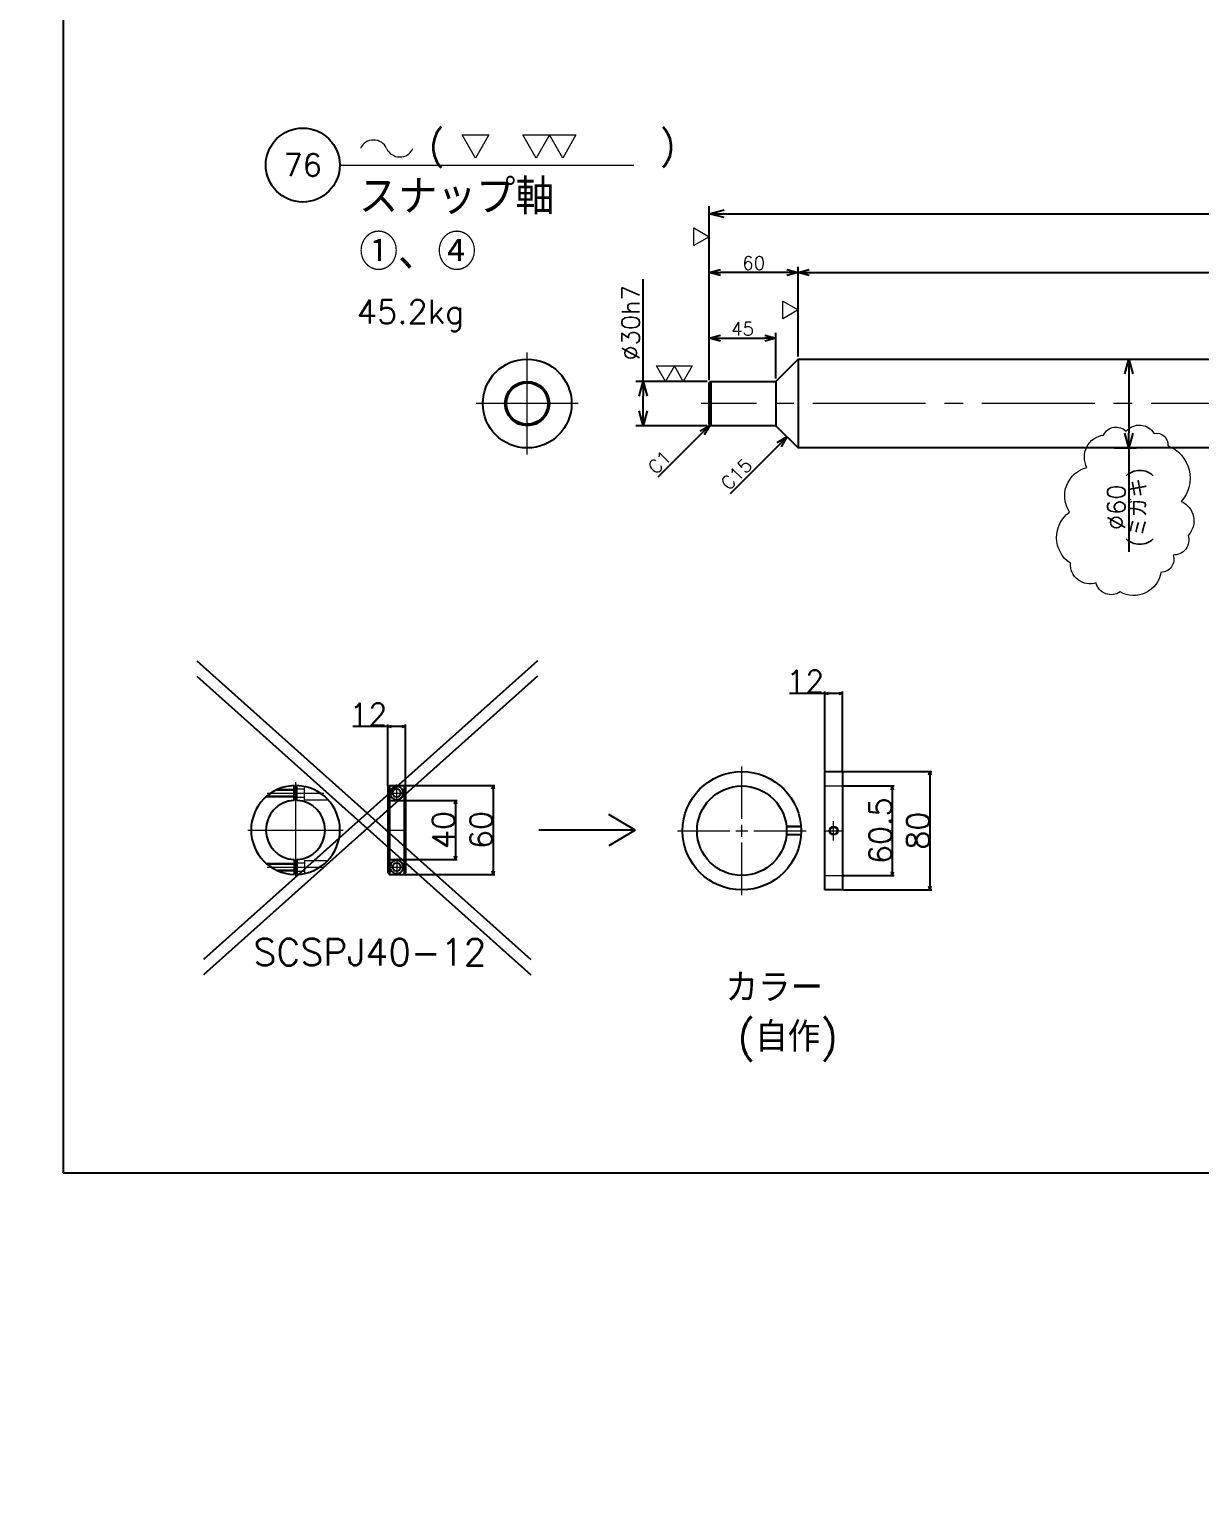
# Model space of a CAD drawing. Header units: millimetres. Extents: x -8731 to 85711, y -14522 to 31379.
# Drawn here: x 33650 to 34440, y 3893 to 4888 of the extents above; entities that cross this region are included whole.
import ezdxf
from ezdxf import colors
from ezdxf.entities.mleader import LeaderData, LeaderLine
from ezdxf.enums import TextEntityAlignment as Align
from ezdxf.math import Vec2, Vec3

# ---------------------------------------------------------------- set-up
doc = ezdxf.new("R2010")
doc.units = ezdxf.units.MM
doc.header["$LTSCALE"] = 4
doc.header["$PDMODE"] = 99
doc.header["$PDSIZE"] = 1
for name, pattern in [('CENTER2', [28.575, 19.05, -3.175, 3.175, -3.175]), ('HIDDEN', [9.525, 6.35, -3.175]), ('HIDDEN2', [4.7625, 3.175, -1.5875])]:
    doc.linetypes.add(name, pattern=pattern)
for name, color, linetype, lineweight in [('01_NORMAL', 7, 'Continuous', 25), ('02_SLIM', 4, 'Continuous', 13), ('03_かくれ線', 6, 'HIDDEN2', 13), ('04_HIDDEN', 2, 'HIDDEN', 13), ('04_中心線', 1, 'CENTER2', 9), ('05_CENTER', 4, 'CENTER2', 13), ('07_TEXT', 3, 'Continuous', 13), ('08_DIM', 3, 'Continuous', 13)]:
    doc.layers.add(name, color=color, linetype=linetype, lineweight=lineweight)
doc.layers.add('10_DRAFT', color=8, linetype='Continuous', lineweight=0, plot=False)
doc.styles.add('KSS_TXT', font='txt.shx', dxfattribs={"bigfont": 'extfont2.shx'})
doc.styles.get("Standard").update_dxf_attribs({"font": 'txt.shx', "bigfont": 'extfont2.shx'})
doc.dimstyles.new('KSS_DIM', dxfattribs={"dimscale": 3, "dimtxt": 3, "dimasz": 2.5, "dimexe": 1.25, "dimexo": 0.625, "dimtad": 1, "dimdsep": 46, "dimtxsty": 'KSS_TXT', "dimblk": 'OPEN30', "dimcen": 0, "dimazin": 2, "dimtfac": 0.75, "dimtmove": 0, "dimatfit": 3, "dimldrblk": 'OPEN30', "dimfxl": 1, "dimtolj": 1, "dimarcsym": 0})

# ---------------------------------------------------------------- blocks, each defined once
blk = doc.blocks.new('AM_BALLOON1')
at = {"transparency": 16777216}
blk.add_circle((0, 0), 5, dxfattribs=at)
blk.add_attdef('B_NUMBER', text='', height=3, dxfattribs=at).set_placement((0, 0), align=Align.MIDDLE_CENTER)
blk = doc.blocks.new('_OPEN')
at = {"color": 0, "linetype": 'ByBlock'}
for p, q in [((-1, 0.167), (0, 0)), ((0, 0), (-1, -0.167)), ((0, 0), (-1, 0))]:
    blk.add_line(p, q, dxfattribs=at)
blk = doc.blocks.new('_Open30')
at = {"color": 0, "linetype": 'ByBlock', "lineweight": -2}
for p, q in [((-1, 0.268), (0, 0)), ((0, 0), (-1, -0.268)), ((0, 0), (-1, 0))]:
    blk.add_line(p, q, dxfattribs=at)
blk = doc.blocks.new('*D4439')
at = {"layer": '08_DIM', "color": 0, "lineweight": -2, "transparency": 16777216}
for p, q in [((34109.02, 4651.24), (34109.02, 4727.7)), ((34169.02, 4667.24), (34169.02, 4727.7)), ((34161.52, 4723.95), (34116.52, 4723.95))]:
    blk.add_line(p, q, dxfattribs=at)
at = {"layer": 'Defpoints', "color": 0, "transparency": 16777216}
for p in [(34109.02, 4723.95), (34169.02, 4665.37), (34109.02, 4649.37)]:
    blk.add_point(p, dxfattribs=at)
at = {"layer": '08_DIM', "color": 0, "lineweight": -2, "transparency": 16777216, "xscale": 7.5, "yscale": 7.5, "zscale": 7.5, "rotation": 180}
blk.add_blockref('_Open30', (34109.02, 4723.95), dxfattribs=at)
at = {"layer": '08_DIM', "color": 0, "lineweight": -2, "transparency": 16777216, "xscale": 7.5, "yscale": 7.5, "zscale": 7.5}
blk.add_blockref('_Open30', (34169.02, 4723.95), dxfattribs=at)
at = {"layer": '08_DIM', "color": 0, "transparency": 16777216, "insert": (34139.02, 4730.33), "char_height": 9, "attachment_point": 5, "style": 'KSS_TXT'}
blk.add_mtext('\\A1;60', dxfattribs=at)
blk = doc.blocks.new('*D4440')
at = {"layer": '08_DIM', "color": 0, "lineweight": -2, "transparency": 16777216}
for p, q in [((34109.02, 4651.24), (34109.02, 4683.23)), ((34116.52, 4679.48), (34146.52, 4679.48)), ((34154.02, 4652.24), (34154.02, 4683.23))]:
    blk.add_line(p, q, dxfattribs=at)
at = {"layer": 'Defpoints', "color": 0, "transparency": 16777216}
for p in [(34154.02, 4679.48), (34109.02, 4649.37), (34154.02, 4650.37)]:
    blk.add_point(p, dxfattribs=at)
at = {"layer": '08_DIM', "color": 0, "lineweight": -2, "transparency": 16777216, "xscale": 7.5, "yscale": 7.5, "zscale": 7.5, "rotation": 180}
blk.add_blockref('_Open30', (34109.02, 4679.48), dxfattribs=at)
at = {"layer": '08_DIM', "color": 0, "lineweight": -2, "transparency": 16777216, "xscale": 7.5, "yscale": 7.5, "zscale": 7.5}
blk.add_blockref('_Open30', (34154.02, 4679.48), dxfattribs=at)
at = {"layer": '08_DIM', "color": 0, "transparency": 16777216, "insert": (34131.52, 4685.85), "char_height": 9, "attachment_point": 5, "style": 'KSS_TXT'}
blk.add_mtext('\\A1;45', dxfattribs=at)
blk = doc.blocks.new('*D4441')
at = {"layer": '08_DIM', "color": 0, "lineweight": -2, "transparency": 16777216}
for p, q in [((34109.02, 4651.87), (34109.02, 4768.68)), ((36307.02, 4651.87), (36307.02, 4768.68)), ((34119.02, 4763.68), (36297.02, 4763.68))]:
    blk.add_line(p, q, dxfattribs=at)
at = {"layer": 'Defpoints', "color": 0, "transparency": 16777216}
for p in [(36307.02, 4763.68), (34109.02, 4649.37), (36307.02, 4649.37)]:
    blk.add_point(p, dxfattribs=at)
at = {"layer": '08_DIM', "color": 0, "lineweight": -2, "transparency": 16777216, "xscale": 10, "yscale": 10, "zscale": 10, "rotation": 180}
blk.add_blockref('_Open30', (34109.02, 4763.68), dxfattribs=at)
at = {"layer": '08_DIM', "color": 0, "lineweight": -2, "transparency": 16777216, "xscale": 10, "yscale": 10, "zscale": 10}
blk.add_blockref('_Open30', (36307.02, 4763.68), dxfattribs=at)
at = {"layer": '08_DIM', "color": 0, "transparency": 16777216, "insert": (35208.02, 4772.18), "char_height": 12, "attachment_point": 5, "style": 'KSS_TXT'}
blk.add_mtext('\\A1;2198', dxfattribs=at)
blk = doc.blocks.new('*D4442')
at = {"layer": '08_DIM', "color": 0, "lineweight": -2, "transparency": 16777216}
for p, q in [((34064.39, 4650.37), (34064.39, 4719.37)), ((34107.52, 4650.37), (34059.39, 4650.37)), ((34064.39, 4630.37), (34064.39, 4640.37)), ((34107.52, 4620.37), (34059.39, 4620.37))]:
    blk.add_line(p, q, dxfattribs=at)
at = {"layer": 'Defpoints', "color": 0, "transparency": 16777216}
for p in [(34064.39, 4650.37), (34110.02, 4650.37), (34110.02, 4620.37)]:
    blk.add_point(p, dxfattribs=at)
at = {"layer": '08_DIM', "color": 0, "lineweight": -2, "transparency": 16777216, "xscale": 10, "yscale": 10, "zscale": 10}
for p, rotation in [((34064.39, 4650.37), 90), ((34064.39, 4620.37), 270)]:
    blk.add_blockref('_Open30', p, dxfattribs=dict(at, rotation=rotation))
at = {"layer": '08_DIM', "color": 0, "transparency": 16777216, "insert": (34055.89, 4689.87), "char_height": 12, "attachment_point": 5, "rotation": 90, "style": 'KSS_TXT'}
blk.add_mtext('\\A1;%%C30h7', dxfattribs=at)
blk = doc.blocks.new('*D4443')
at = {"layer": '08_DIM', "color": 0, "lineweight": -2, "transparency": 16777216}
for p, q in [((34382.85, 4665.37), (34397.55, 4665.37)), ((34392.55, 4655.37), (34392.55, 4615.37)), ((34382.85, 4605.37), (34397.55, 4605.37)), ((34392.55, 4605.37), (34392.55, 4535.17))]:
    blk.add_line(p, q, dxfattribs=at)
at = {"layer": 'Defpoints', "color": 0, "transparency": 16777216}
for p in [(34380.35, 4665.37), (34380.35, 4605.37), (34392.55, 4605.37)]:
    blk.add_point(p, dxfattribs=at)
at = {"layer": '08_DIM', "color": 0, "lineweight": -2, "transparency": 16777216, "xscale": 10, "yscale": 10, "zscale": 10}
for p, rotation in [((34392.55, 4665.37), 90), ((34392.55, 4605.37), 270)]:
    blk.add_blockref('_Open30', p, dxfattribs=dict(at, rotation=rotation))
at = {"layer": '08_DIM', "color": 0, "transparency": 16777216, "char_height": 12, "attachment_point": 5, "rotation": 90, "style": 'KSS_TXT'}
for s, insert in [('\\A1;(ミガキ)', (34401.05, 4565.27)), ('\\A1;%%C60', (34384.05, 4565.27))]:
    blk.add_mtext(s, dxfattribs=dict(at, insert=insert))
blk = doc.blocks.new('*D4444')
at = {"layer": '08_DIM', "color": 0, "lineweight": -2, "transparency": 16777216}
blk.add_line((34104.21, 4615.56), (34074.28, 4585.63), dxfattribs=at)
at = {"layer": 'Defpoints', "color": 0, "transparency": 16777216}
for p in [(34109.52, 4620.87), (34064.38, 4575.72), (34064.38, 4575.72)]:
    blk.add_point(p, dxfattribs=at)
at = {"layer": '08_DIM', "color": 0, "lineweight": -2, "transparency": 16777216, "xscale": 7.5, "yscale": 7.5, "zscale": 7.5, "rotation": 44.99999999999675}
blk.add_blockref('_Open30', (34109.52, 4620.87), dxfattribs=at)
at = {"layer": '08_DIM', "color": 0, "transparency": 16777216, "insert": (34075.34, 4595.7), "char_height": 9, "attachment_point": 5, "rotation": 45, "style": 'KSS_TXT'}
blk.add_mtext('\\A1;C1', dxfattribs=at)
blk = doc.blocks.new('p1ba02')
for p, q in [((-1.5, 2.6), (1.5, 2.6)), ((0, 0), (-1.5, 2.6)), ((1.5, 2.6), (0, 0)), ((3, 0), (1.5, 2.6)), ((1.5, 2.6), (4.5, 2.6)), ((4.5, 2.6), (3, 0))]:
    blk.add_line(p, q)
blk = doc.blocks.new('p1ba01')
for p, q in [((0, 0), (-1.5, 2.6)), ((-1.5, 2.6), (1.5, 2.6)), ((1.5, 2.6), (0, 0))]:
    blk.add_line(p, q)
blk = doc.blocks.new('*D4445')
at = {"layer": '08_DIM', "color": 0, "lineweight": -2, "transparency": 16777216}
blk.add_line((34156.21, 4607.56), (34123.1, 4574.44), dxfattribs=at)
at = {"layer": 'Defpoints', "color": 0, "transparency": 16777216}
for p in [(34161.52, 4612.87), (34116.38, 4567.72), (34116.38, 4567.72)]:
    blk.add_point(p, dxfattribs=at)
at = {"layer": '08_DIM', "color": 0, "lineweight": -2, "transparency": 16777216, "xscale": 7.5, "yscale": 7.5, "zscale": 7.5, "rotation": 45.00000000000652}
blk.add_blockref('_Open30', (34161.52, 4612.87), dxfattribs=at)
at = {"layer": '08_DIM', "color": 0, "transparency": 16777216, "insert": (34127.34, 4587.7), "char_height": 9, "attachment_point": 5, "rotation": 45, "style": 'KSS_TXT'}
blk.add_mtext('\\A1;C15', dxfattribs=at)
blk = doc.blocks.new('p1ba05')
for centre, start, end in [((-2.95, 0.29), 24.2276, 155.5758), ((0, 1.62), 204.2276, 335.5758)]:
    blk.add_arc(centre, 1.62, start, end)
blk = doc.blocks.new('*D4451')
at = {"layer": '08_DIM', "color": 0, "lineweight": -2, "transparency": 16777216}
for p, q in [((34169.02, 4667.24), (34169.02, 4727.7)), ((36247.02, 4667.24), (36247.02, 4727.7)), ((34176.52, 4723.95), (36239.52, 4723.95))]:
    blk.add_line(p, q, dxfattribs=at)
at = {"layer": 'Defpoints', "color": 0, "transparency": 16777216}
for p in [(36247.02, 4723.95), (34169.02, 4665.37), (36247.02, 4665.37)]:
    blk.add_point(p, dxfattribs=at)
at = {"layer": '08_DIM', "color": 0, "lineweight": -2, "transparency": 16777216, "xscale": 7.5, "yscale": 7.5, "zscale": 7.5, "rotation": 180}
blk.add_blockref('_Open30', (34169.02, 4723.95), dxfattribs=at)
at = {"layer": '08_DIM', "color": 0, "lineweight": -2, "transparency": 16777216, "xscale": 7.5, "yscale": 7.5, "zscale": 7.5}
blk.add_blockref('_Open30', (36247.02, 4723.95), dxfattribs=at)
at = {"layer": '08_DIM', "color": 0, "transparency": 16777216, "insert": (35208.02, 4730.33), "char_height": 9, "attachment_point": 5, "style": 'KSS_TXT'}
blk.add_mtext('\\A1;2078', dxfattribs=at)
blk = doc.blocks.new('*D4486')
at = {"layer": '08_DIM', "color": 0, "lineweight": -2, "transparency": 16777216}
for p, q in [((34199.64, 4376.94), (34233.95, 4376.94)), ((34232.7, 4374.44), (34232.7, 4318.94)), ((34199.64, 4316.44), (34233.95, 4316.44))]:
    blk.add_line(p, q, dxfattribs=at)
at = {"layer": 'Defpoints', "color": 0, "transparency": 16777216}
for p in [(34199.02, 4376.94), (34199.02, 4316.44), (34232.7, 4316.44)]:
    blk.add_point(p, dxfattribs=at)
at = {"layer": '08_DIM', "color": 0, "lineweight": -2, "transparency": 16777216, "xscale": 2.5, "yscale": 2.5, "zscale": 2.5}
for p, rotation in [((34232.7, 4376.94), 90), ((34232.7, 4316.44), 270)]:
    blk.add_blockref('_Open30', p, dxfattribs=dict(at, rotation=rotation))
at = {"layer": '08_DIM', "color": 0, "transparency": 16777216, "insert": (34224.58, 4346.69), "char_height": 15, "attachment_point": 5, "rotation": 90, "style": 'KSS_TXT'}
blk.add_mtext('\\A1;60.5', dxfattribs=at)
blk = doc.blocks.new('*D4487')
at = {"layer": '08_DIM', "color": 0, "lineweight": -2, "transparency": 16777216}
for p, q in [((34199.64, 4386.69), (34259.39, 4386.69)), ((34258.14, 4384.19), (34258.14, 4309.19)), ((34199.64, 4306.69), (34259.39, 4306.69))]:
    blk.add_line(p, q, dxfattribs=at)
at = {"layer": 'Defpoints', "color": 0, "transparency": 16777216}
for p in [(34199.02, 4386.69), (34199.02, 4306.69), (34258.14, 4306.69)]:
    blk.add_point(p, dxfattribs=at)
at = {"layer": '08_DIM', "color": 0, "lineweight": -2, "transparency": 16777216, "xscale": 2.5, "yscale": 2.5, "zscale": 2.5}
for p, rotation in [((34258.14, 4386.69), 90), ((34258.14, 4306.69), 270)]:
    blk.add_blockref('_Open30', p, dxfattribs=dict(at, rotation=rotation))
at = {"layer": '08_DIM', "color": 0, "transparency": 16777216, "insert": (34250.02, 4346.69), "char_height": 15, "attachment_point": 5, "rotation": 90, "style": 'KSS_TXT'}
blk.add_mtext('\\A1;80', dxfattribs=at)
blk = doc.blocks.new('*D4488')
at = {"layer": '08_DIM', "color": 0, "lineweight": -2, "transparency": 16777216}
for p, q in [((34187.02, 4439.49), (34163.27, 4439.49)), ((34187.02, 4387.31), (34187.02, 4440.74)), ((34196.52, 4439.49), (34189.52, 4439.49)), ((34199.02, 4387.31), (34199.02, 4440.74))]:
    blk.add_line(p, q, dxfattribs=at)
at = {"layer": 'Defpoints', "color": 0, "transparency": 16777216}
for p in [(34187.02, 4439.49), (34187.02, 4386.69), (34199.02, 4386.69)]:
    blk.add_point(p, dxfattribs=at)
at = {"layer": '08_DIM', "color": 0, "lineweight": -2, "transparency": 16777216, "xscale": 2.5, "yscale": 2.5, "zscale": 2.5, "rotation": 180}
blk.add_blockref('_Open30', (34187.02, 4439.49), dxfattribs=at)
at = {"layer": '08_DIM', "color": 0, "lineweight": -2, "transparency": 16777216, "xscale": 2.5, "yscale": 2.5, "zscale": 2.5}
blk.add_blockref('_Open30', (34199.02, 4439.49), dxfattribs=at)
at = {"layer": '08_DIM', "color": 0, "transparency": 16777216, "insert": (34173.89, 4447.62), "char_height": 15, "attachment_point": 5, "style": 'KSS_TXT'}
blk.add_mtext('\\A1;12', dxfattribs=at)
blk = doc.blocks.new('*D4436')
at = {"layer": '08_DIM', "color": 0, "lineweight": -2, "transparency": 16777216}
for p, q in [((33893.46, 4367.19), (33938.77, 4367.19)), ((33937.52, 4364.69), (33937.52, 4329.69)), ((33893.46, 4327.19), (33938.77, 4327.19))]:
    blk.add_line(p, q, dxfattribs=at)
at = {"layer": 'Defpoints', "color": 0, "transparency": 16777216}
for p in [(33892.84, 4367.19), (33892.84, 4327.19), (33937.52, 4327.19)]:
    blk.add_point(p, dxfattribs=at)
at = {"layer": '08_DIM', "color": 0, "lineweight": -2, "transparency": 16777216, "xscale": 2.5, "yscale": 2.5, "zscale": 2.5}
for p, rotation in [((33937.52, 4367.19), 90), ((33937.52, 4327.19), 270)]:
    blk.add_blockref('_Open30', p, dxfattribs=dict(at, rotation=rotation))
at = {"layer": '08_DIM', "color": 0, "transparency": 16777216, "insert": (33929.39, 4347.19), "char_height": 15, "attachment_point": 5, "rotation": 90, "style": 'KSS_TXT'}
blk.add_mtext('\\A1;40', dxfattribs=at)
blk = doc.blocks.new('*D4437')
at = {"layer": '08_DIM', "color": 0, "lineweight": -2, "transparency": 16777216}
for p, q in [((33893.46, 4377.19), (33964.21, 4377.19)), ((33962.96, 4374.69), (33962.96, 4319.69)), ((33893.46, 4317.19), (33964.21, 4317.19))]:
    blk.add_line(p, q, dxfattribs=at)
at = {"layer": 'Defpoints', "color": 0, "transparency": 16777216}
for p in [(33892.84, 4377.19), (33892.84, 4317.19), (33962.96, 4317.19)]:
    blk.add_point(p, dxfattribs=at)
at = {"layer": '08_DIM', "color": 0, "lineweight": -2, "transparency": 16777216, "xscale": 2.5, "yscale": 2.5, "zscale": 2.5}
for p, rotation in [((33962.96, 4377.19), 90), ((33962.96, 4317.19), 270)]:
    blk.add_blockref('_Open30', p, dxfattribs=dict(at, rotation=rotation))
at = {"layer": '08_DIM', "color": 0, "transparency": 16777216, "insert": (33954.84, 4347.19), "char_height": 15, "attachment_point": 5, "rotation": 90, "style": 'KSS_TXT'}
blk.add_mtext('\\A1;60', dxfattribs=at)
blk = doc.blocks.new('*D4438')
at = {"layer": '08_DIM', "color": 0, "lineweight": -2, "transparency": 16777216}
for p, q in [((33891.84, 4417.2), (33868.09, 4417.2)), ((33891.84, 4376.81), (33891.84, 4418.45)), ((33901.34, 4417.2), (33894.34, 4417.2)), ((33903.84, 4376.81), (33903.84, 4418.45))]:
    blk.add_line(p, q, dxfattribs=at)
at = {"layer": 'Defpoints', "color": 0, "transparency": 16777216}
for p in [(33891.84, 4417.2), (33891.84, 4376.19), (33903.84, 4376.19)]:
    blk.add_point(p, dxfattribs=at)
at = {"layer": '08_DIM', "color": 0, "lineweight": -2, "transparency": 16777216, "xscale": 2.5, "yscale": 2.5, "zscale": 2.5, "rotation": 180}
blk.add_blockref('_Open30', (33891.84, 4417.2), dxfattribs=at)
at = {"layer": '08_DIM', "color": 0, "lineweight": -2, "transparency": 16777216, "xscale": 2.5, "yscale": 2.5, "zscale": 2.5}
blk.add_blockref('_Open30', (33903.84, 4417.2), dxfattribs=at)
at = {"layer": '08_DIM', "color": 0, "transparency": 16777216, "insert": (33878.71, 4425.33), "char_height": 15, "attachment_point": 5, "style": 'KSS_TXT'}
blk.add_mtext('\\A1;12', dxfattribs=at)
blk = doc.blocks.new('SCSPJ40-12a_1_1')
at = {"color": 0}
for p, q in [((-1, 19.97), (-1, 29.98)), ((1, 19.97), (1, 29.98)), ((-1, -19.97), (-1, -29.98)), ((1, -19.97), (1, -29.98))]:
    blk.add_line(p, q, dxfattribs=at)
for radius, start, end in [(30, 91.91021, 268.08979), (30, 271.91021, 88.08979), (20, 92.86598, 267.13403), (20, 272.86599, 87.13401)]:
    blk.add_arc((0, 0), radius, start, end, dxfattribs=at)
at = {"layer": '04_HIDDEN', "color": 0}
for p, q in [((-19.84, 22.5), (-1, 22.5)), ((-19.2, 23.05), (-1, 23.05)), ((-13.18, 26.95), (-1, 26.95)), ((-11.99, 27.5), (-1, 27.5)), ((1, 27.75), (6, 27.75)), ((1, 22.25), (6, 22.25)), ((6, 20.5), (6, 29.39)), ((6, 20.5), (21.9, 20.5)), ((-19.84, -22.5), (-1, -22.5)), ((-19.2, -23.05), (-1, -23.05)), ((-13.18, -26.95), (-1, -26.95)), ((-11.99, -27.5), (-1, -27.5)), ((1, -22.25), (6, -22.25)), ((1, -27.75), (6, -27.75)), ((6, -20.5), (6, -29.39)), ((6, -20.5), (21.9, -20.5))]:
    blk.add_line(p, q, dxfattribs=at)
at = {"layer": '05_CENTER', "color": 0}
for p, q in [((0, 32.3), (0, -32.3)), ((-19.19, 25), (19.19, 25)), ((-32.3, 0), (32.3, 0)), ((-19.19, -25), (19.19, -25))]:
    blk.add_line(p, q, dxfattribs=at)
blk = doc.blocks.new('SCSPJ40-12b_1_1')
at = {"color": 0}
for p, q in [((0, 29), (1, 30)), ((1, 30), (1, -30)), ((1, 30), (11, 30)), ((11, 30), (11, -30)), ((11, 30), (12, 29)), ((0, 29), (0, -29)), ((5.03, 29.39), (6.97, 29.39)), ((12, 29), (12, -29)), ((12, 0), (12, 0)), ((0, -29), (1, -30)), ((5.03, -29.39), (6.97, -29.39)), ((11, -30), (12, -29)), ((1, -30), (11, -30))]:
    blk.add_line(p, q, dxfattribs=at)
for centre in [(6, 25), (6, -25)]:
    blk.add_circle(centre, 2.75, dxfattribs=at)
for centre, start, end in [((6, 25), 102.46791, 77.53209), ((6, -25), 282.46791, 257.53209)]:
    blk.add_arc(centre, 4.5, start, end, dxfattribs=at)
at = {"layer": '04_HIDDEN', "color": 0}
for p, q in [((1, 20), (0, 21)), ((1, 20), (11, 20)), ((11, 20), (12, 21)), ((1, -20), (0, -21)), ((1, -20), (11, -20)), ((11, -20), (12, -21))]:
    blk.add_line(p, q, dxfattribs=at)
at = {"layer": '05_CENTER', "color": 0}
for p, q in [((6, 19.17), (6, 30.83)), ((0.17, 25), (11.83, 25)), ((6, -19.17), (6, -30.83)), ((0.17, -25), (11.83, -25))]:
    blk.add_line(p, q, dxfattribs=at)
at = {"layer": '10_DRAFT'}
blk.add_line((0, 0), (12, 0), dxfattribs=at)
blk = doc.blocks.new('*U4511')
at = {"layer": '04_中心線', "color": 0, "linetype": 'CENTER2', "transparency": 16777216}
for p, q in [((-6.5, 0), (-0.6, 0)), ((0, 0.6), (0, 6.5)), ((0.6, 0), (6.5, 0)), ((0, -6.5), (0, -0.6))]:
    blk.add_line(p, q, dxfattribs=at)
at = {"layer": '04_中心線', "color": 0, "linetype": 'Continuous', "transparency": 16777216}
for p, q in [((-0.3, 0), (0.3, 0)), ((0, -0.3), (0, 0.3))]:
    blk.add_line(p, q, dxfattribs=at)
blk = doc.blocks.new('*U4512')
at = {"layer": '04_中心線', "color": 0, "linetype": 'CENTER2', "transparency": 16777216}
for p, q in [((0, 8), (0, 43.5)), ((-43.5, 0), (-8, 0)), ((8, 0), (43.5, 0)), ((0, -43.5), (0, -8))]:
    blk.add_line(p, q, dxfattribs=at)
at = {"layer": '04_中心線', "color": 0, "linetype": 'Continuous', "transparency": 16777216}
for p, q in [((-4, 0), (4, 0)), ((0, -4), (0, 4))]:
    blk.add_line(p, q, dxfattribs=at)

msp = doc.modelspace()

# ---------------------------------------------------------------- linework, layer by layer
at = {"color": 0}
for p, q in [((34169.01726, 4665.36555), (34154.01726, 4650.36555)), ((34169.01726, 4665.36555), (34169.01726, 4605.36555)), ((34109.01726, 4649.36555), (34110.01726, 4650.36555)), ((34109.01726, 4621.36555), (34109.01726, 4649.36555)), ((34110.01726, 4650.36555), (34154.01726, 4650.36555)), ((34154.01726, 4650.36555), (34154.01726, 4620.36555)), ((34110.01726, 4620.36555), (34109.01726, 4621.36555)), ((34154.01726, 4620.36555), (34110.01726, 4620.36555)), ((34154.01726, 4620.36555), (34169.01726, 4605.36555))]:
    msp.add_line(p, q, dxfattribs=at)
msp.add_line((34110.01726, 4650.36555), (34110.01726, 4620.36555))
for points in [[(34169.01726, 4665.36555), (36247.01726, 4665.36555)], [(36247.01726, 4605.36555), (34169.01726, 4605.36555)]]:
    msp.add_lwpolyline(points, dxfattribs=at)
msp.add_lwpolyline([(34187.01782, 4306.68878), (34187.01782, 4386.68878), (34199.01782, 4386.68878), (34199.01782, 4306.68878)], close=True)
for radius in [30, 14]:
    msp.add_circle((33985.96931, 4635.36555), radius, dxfattribs=at)
for centre, radius in [((34131.0153, 4346.68878), 40), ((34131.0153, 4346.68878), 30.25), ((34193.01782, 4346.68878), 2.5)]:
    msp.add_circle(centre, radius)
at = {"layer": '01_NORMAL', "color": 1}
for p, q in [((33762.6747, 4461.53565), (33988.4223, 4259.77605)), ((33993.05629, 4461.53565), (33767.30869, 4259.77605)), ((33762.6747, 4451.18351), (33988.4223, 4249.42391)), ((33993.05629, 4451.18351), (33767.30869, 4249.42391)), ((34058.90244, 4347.18878), (34041.19177, 4357.77179)), ((34058.90244, 4347.18878), (33993.81096, 4347.18878)), ((34058.90244, 4347.18878), (34041.19177, 4336.60577))]:
    msp.add_line(p, q, dxfattribs=at)
at = {"layer": '01_NORMAL'}
msp.add_circle((33985.96931, 4635.36555), 15, dxfattribs=at)
at = {"layer": '02_SLIM', "color": 1}
msp.add_lwpolyline([(34427.97245, 4569.2236, -0.52056705), (34432.56364, 4546.27766, -0.52056705), (34422.36101, 4533.02001, -0.52056705), (34414.19888, 4521.29209, -0.52056705), (34386.65176, 4508.03444, -0.52056705), (34370.32751, 4514.15335, -0.52056705), (34352.98301, 4527.411, -0.52056705), (34352.47289, 4562.08486, -0.52056705), (34364.20593, 4592.16952, -0.52056705), (34375.42884, 4614.09564, -0.52056705), (34390.73281, 4616.64519, -0.52056705), (34409.6077, 4615.11546, -0.52056705), (34418.79007, 4606.95691, -0.52056705)], format="xyb", close=True, dxfattribs=at)
at = {"layer": '02_SLIM'}
msp.add_circle((34193.01782, 4346.68878), 3, dxfattribs=at)
at = {"layer": '03_かくれ線'}
for p, q in [((34187.01782, 4376.93878), (34199.01782, 4376.93878)), ((34170.90264, 4349.68878), (34161.11617, 4349.68878)), ((34170.9371, 4349.18878), (34161.16181, 4349.18878)), ((34170.90264, 4343.68878), (34161.11617, 4343.68878)), ((34170.9371, 4344.18878), (34161.16181, 4344.18878)), ((34187.01782, 4316.43878), (34199.01782, 4316.43878))]:
    msp.add_line(p, q, dxfattribs=at)
at = {"layer": '05_CENTER'}
for p, q in [((33985.96931, 4600.90134), (33985.96931, 4669.82975)), ((34020.43351, 4635.36555), (33951.50511, 4635.36555)), ((36312.55599, 4635.36555), (34103.47852, 4635.36555))]:
    msp.add_line(p, q, dxfattribs=at)
at = {"layer": '08_DIM'}
msp.add_line((33859.38043, 4796.53432), (34058.01428, 4796.53432), dxfattribs=at)
at = {"layer": 'Defpoints'}
msp.add_lwpolyline([(33672.53496, 4115.50865), (36641.12093, 4115.50865), (36641.12093, 5864.38367), (33672.53496, 5864.38367)], close=True, dxfattribs=at)

# ---------------------------------------------------------------- block references
at = {"color": 4}
for name, p in [('SCSPJ40-12a_1_1', (33829.42385, 4347.18878)), ('SCSPJ40-12b_1_1', (33891.83669, 4347.18878))]:
    msp.add_blockref(name, p, dxfattribs=at)
at = {"layer": '04_中心線', "linetype": 'CENTER2'}
for name, p in [('*U4512', (34131.0153, 4346.68878)), ('*U4511', (34193.01782, 4346.68878))]:
    msp.add_blockref(name, p, dxfattribs=at)
at = {"layer": '08_DIM'}
for name, p, xscale, yscale, zscale in [('p1ba01', (33951.06368, 4801.30319), 6, 6, 6), ('p1ba02', (33991.95303, 4801.30319), 6, 6, 6), ('p1ba05', (33899.85991, 4802.00467), 6, 6, 6), ('p1ba02', (34079.41733, 4650.36555), 4, 4, 4)]:
    msp.add_blockref(name, p, dxfattribs=dict(at, xscale=xscale, yscale=yscale, zscale=zscale))
at = {"layer": '08_DIM', "xscale": 4, "yscale": 4, "zscale": 4, "rotation": 90}
for p in [(34109.01726, 4748.10232), (34169.01726, 4698.62471)]:
    msp.add_blockref('p1ba01', p, dxfattribs=at)

# ---------------------------------------------------------------- texts
at = {"color": 0, "style": 'KSS_TXT'}
msp.add_text('SCSPJ40-12', height=18, dxfattribs=at).set_placement((33801.06616, 4255.64628))
at = {"layer": '07_TEXT', "style": 'KSS_TXT'}
msp.add_text('(   \u3000\u3000   )', height=18, dxfattribs=at).set_placement((33919.40487, 4800.85172))
at = {"layer": '07_TEXT', "ltscale": 2, "char_height": 24, "attachment_point": 1}
for s, heights, insert in [('スナップ軸', [21.31559], (33872.40605, 4787.21295)), ('①、④', [36.92772], (33872.42292, 4749.69231))]:
    msp.add_mtext_dynamic_manual_height_columns(s, width=175.2895691, gutter_width=15, heights=heights, dxfattribs=dict(at, insert=insert))
at = {"layer": '08_DIM', "color": 6, "style": 'KSS_TXT'}
msp.add_text('45.2kg', height=16, dxfattribs=at).set_placement((33870.81075, 4689.43107))
at = {"layer": '08_DIM', "style": 'KSS_TXT'}
for s, p in [('カラー', (34119.94414, 4230.6174)), ('(自作)', (34128.01533, 4197.44766))]:
    msp.add_text(s, height=20, dxfattribs=at).set_placement(p)

# ---------------------------------------------------------------- dimensions: what is measured, and where the dimension line sits
at = {"layer": '08_DIM'}
for base, p1, p2, override, picture, middle in [((36307.01726, 4763.68376), (34109.01726, 4649.36555), (36307.01726, 4649.36555), {"dimscale": 4, "dimarcsym": 1}, '*D4441', (35208.01726, 4772.18376)), ((34109.01726, 4723.9543), (34169.01726, 4665.36555), (34109.01726, 4649.36555), {"dimarcsym": 1}, '*D4439', (34139.01726, 4730.3293)), ((36247.01726, 4723.9543), (34169.01726, 4665.36555), (36247.01726, 4665.36555), {"dimarcsym": 1}, '*D4451', (35208.01726, 4730.3293)), ((34154.01726, 4679.47619), (34109.01726, 4649.36555), (34154.01726, 4650.36555), {"dimarcsym": 1}, '*D4440', (34131.51726, 4685.85119)), ((34187.01782, 4439.49261), (34199.01782, 4386.68878), (34187.01782, 4386.68878), {"dimscale": 1, "dimtxt": 15}, '*D4488', (34173.89282, 4447.61761)), ((33891.83669, 4417.2047), (33903.83669, 4376.18878), (33891.83669, 4376.18878), {"dimscale": 1, "dimtxt": 15}, '*D4438', (33878.71169, 4425.3297))]:
    dim = msp.add_linear_dim(base=base, p1=p1, p2=p2, dimstyle='KSS_DIM', override=override, dxfattribs=at)
    dim.commit()
    dim.dimension.update_dxf_attribs({"geometry": picture, "text_midpoint": middle})
for base, p1, p2, text, override, picture, middle in [((34064.39466, 4650.36555), (34110.01726, 4620.36555), (34110.01726, 4650.36555), '%%C<>h7', {"dimscale": 4, "dimarcsym": 1}, '*D4442', (34055.89466, 4689.86555)), ((34392.55121, 4605.36555), (34380.34728, 4665.36555), (34380.34728, 4605.36555), '%%C<>', {"dimscale": 4, "dimpost": '\\X(ミガキ)', "dimarcsym": 1}, '*D4443', (34392.55121, 4565.26555))]:
    dim = msp.add_linear_dim(base=base, p1=p1, p2=p2, angle=90, text=text, dimstyle='KSS_DIM', override=override, dxfattribs=at)
    dim.commit()
    dim.dimension.update_dxf_attribs({"geometry": picture, "text_midpoint": middle})
for base, p1, p2, text, picture, middle in [((34064.37558, 4575.72386), (34109.51726, 4620.86555), (34064.37558, 4575.72386), 'C1', '*D4444', (34079.84706, 4591.19535)), ((34116.37558, 4567.72386), (34161.51726, 4612.86555), (34116.37558, 4567.72386), 'C15', '*D4445', (34131.84706, 4583.19535))]:
    dim = msp.add_linear_dim(base=base, p1=p1, p2=p2, angle=225, text=text, dimstyle='KSS_DIM', override={"dimse1": 1, "dimse2": 1, "dimsd2": 1, "dimarcsym": 1}, dxfattribs=at)
    dim.commit()
    dim.dimension.update_dxf_attribs({"geometry": picture, "text_midpoint": middle, "dimtype": 161})
for base, p1, p2, picture, middle in [((33962.96107, 4317.18878), (33892.83669, 4377.18878), (33892.83669, 4317.18878), '*D4437', (33954.83607, 4347.18878)), ((34258.14221, 4306.68878), (34199.01782, 4386.68878), (34199.01782, 4306.68878), '*D4487', (34250.01721, 4346.68878)), ((34232.70049, 4316.43878), (34199.01782, 4376.93878), (34199.01782, 4316.43878), '*D4486', (34224.57549, 4346.68878)), ((33937.51935, 4327.18878), (33892.83669, 4367.18878), (33892.83669, 4327.18878), '*D4436', (33929.39435, 4347.18878))]:
    dim = msp.add_linear_dim(base=base, p1=p1, p2=p2, angle=90, dimstyle='KSS_DIM', override={"dimscale": 1, "dimtxt": 15}, dxfattribs=at)
    dim.commit()
    dim.dimension.update_dxf_attribs({"geometry": picture, "text_midpoint": middle})

# ---------------------------------------------------------------- leaders
ml = msp.add_multileader_block('Standard', dxfattribs=at)
ml.set_content('AM_BALLOON1', color=256, scale=15)
ml.set_attribute('B_NUMBER', 'D', width=0)
ml.set_leader_properties(color=256, linetype='ByLayer', lineweight=-1)
ml.set_arrow_properties(name='OPEN')
ml.build(insert=Vec2(0, 0))
ml.multileader.update_dxf_attribs({"leader_type": 0, "has_dogleg": 0, "text_right_attachment_type": 6, "dogleg_length": 0, "arrow_head_size": 30, "scale": 15, "block_connection_type": 1})
ctx = ml.context
ctx.base_point, ctx.scale, ctx.char_height, ctx.arrow_head_size, ctx.landing_gap_size, ctx.plane_origin = Vec3(71378.15101, 6803.23474), 15, 60, 30, 30, Vec3(71378.15101, 6803.23474)
ctx.right_attachment, ctx.attachment_type = 6, 1
notes = []
notes.append((ctx, [(0, (0, 0, 0), (0, 0), (1, 0), 1, [])]))
ctx.block.insert = Vec3(71378.15101, 6803.23474)
ml = msp.add_multileader_block('Standard', dxfattribs=at)
ml.set_content('AM_BALLOON1', color=256, scale=5)
ml.set_attribute('B_NUMBER', '114', width=0)
ml.set_leader_properties(color=256, linetype='ByLayer', lineweight=-1)
ml.set_arrow_properties(name='OPEN')
ml.build(insert=Vec2(0, 0))
ml.multileader.update_dxf_attribs({"leader_type": 0, "has_dogleg": 0, "text_right_attachment_type": 6, "dogleg_length": 0, "arrow_head_size": 10, "scale": 2.5, "block_connection_type": 1})
ctx = ml.context
ctx.base_point, ctx.scale, ctx.char_height, ctx.arrow_head_size, ctx.landing_gap_size, ctx.plane_origin = Vec3(33834.34528, 5596.34315), 2.5, 20, 10, 10, Vec3(33834.34528, 5596.34315)
ctx.right_attachment, ctx.attachment_type = 6, 1
notes.append((ctx, [(0, (0, 0, 0), (0, 0), (1, 0), 1, [])]))
ctx.block.insert = Vec3(33834.34528, 5596.34315)
ml = msp.add_multileader_block('Standard', dxfattribs=at)
ml.set_content('AM_BALLOON1', color=256, scale=5)
ml.set_attribute('B_NUMBER', '113', width=0)
ml.set_leader_properties(color=256, linetype='ByLayer', lineweight=-1)
ml.set_arrow_properties(name='OPEN')
ml.build(insert=Vec2(0, 0))
ml.multileader.update_dxf_attribs({"leader_type": 0, "has_dogleg": 0, "text_right_attachment_type": 6, "dogleg_length": 0, "arrow_head_size": 10, "scale": 2.5, "block_connection_type": 1})
ctx = ml.context
ctx.base_point, ctx.scale, ctx.char_height, ctx.arrow_head_size, ctx.landing_gap_size, ctx.plane_origin = Vec3(33834.34528, 5199.36891), 2.5, 20, 10, 10, Vec3(33834.34528, 5199.36891)
ctx.right_attachment, ctx.attachment_type = 6, 1
notes.append((ctx, [(0, (0, 0, 0), (0, 0), (1, 0), 1, [])]))
ctx.block.insert = Vec3(33834.34528, 5199.36891)
ml = msp.add_multileader_block('Standard', dxfattribs=at)
ml.set_content('AM_BALLOON1', color=256, scale=5)
ml.set_attribute('B_NUMBER', '76', width=0)
ml.set_leader_properties(color=256, linetype='ByLayer', lineweight=-1)
ml.set_arrow_properties(name='OPEN')
ml.build(insert=Vec2(0, 0))
ml.multileader.update_dxf_attribs({"leader_type": 0, "has_dogleg": 0, "text_right_attachment_type": 6, "dogleg_length": 0, "arrow_head_size": 10, "scale": 2.5, "block_connection_type": 1})
ctx = ml.context
ctx.base_point, ctx.scale, ctx.char_height, ctx.arrow_head_size, ctx.landing_gap_size, ctx.plane_origin = Vec3(33834.34528, 4796.56653), 2.5, 20, 10, 10, Vec3(33834.34528, 4796.56653)
ctx.right_attachment, ctx.attachment_type = 6, 1
notes.append((ctx, [(0, (0, 0, 0), (0, 0), (1, 0), 1, [])]))
ctx.block.insert = Vec3(33834.34528, 4796.56653)
ml = msp.add_multileader_block('Standard', dxfattribs=at)
ml.set_content('AM_BALLOON1', color=256, scale=8)
ml.set_attribute('B_NUMBER', 'BB', width=0)
ml.set_leader_properties(color=256, linetype='ByLayer', lineweight=-1)
ml.set_arrow_properties(name='OPEN')
ml.build(insert=Vec2(0, 0))
ml.multileader.update_dxf_attribs({"leader_type": 0, "has_dogleg": 0, "text_right_attachment_type": 6, "dogleg_length": 0, "arrow_head_size": 16, "scale": 8, "block_connection_type": 1})
ctx = ml.context
ctx.base_point, ctx.scale, ctx.char_height, ctx.arrow_head_size, ctx.landing_gap_size, ctx.plane_origin = Vec3(46325.59114, 4592.67863), 8, 32, 16, 16, Vec3(46325.59114, 4592.67863)
ctx.right_attachment, ctx.attachment_type = 6, 1
notes.append((ctx, [(0, (0, 0, 0), (0, 0), (1, 0), 1, [])]))
ctx.block.insert = Vec3(46325.59114, 4592.67863)
ml = msp.add_multileader_block('Standard', dxfattribs=at)
ml.set_content('AM_BALLOON1', color=256, scale=8)
ml.set_attribute('B_NUMBER', 'BH', width=0)
ml.set_leader_properties(color=256, linetype='ByLayer', lineweight=-1)
ml.set_arrow_properties(name='OPEN')
ml.build(insert=Vec2(0, 0))
ml.multileader.update_dxf_attribs({"leader_type": 0, "has_dogleg": 0, "text_right_attachment_type": 6, "dogleg_length": 0, "arrow_head_size": 16, "scale": 8, "block_connection_type": 1})
ctx = ml.context
ctx.base_point, ctx.scale, ctx.char_height, ctx.arrow_head_size, ctx.landing_gap_size, ctx.plane_origin = Vec3(46894.55259, 4592.54024), 8, 32, 16, 16, Vec3(46894.55259, 4592.54024)
ctx.right_attachment, ctx.attachment_type = 6, 1
notes.append((ctx, [(0, (0, 0, 0), (0, 0), (1, 0), 1, [])]))
ctx.block.insert = Vec3(46894.55259, 4592.54024)
ml = msp.add_multileader_block('Standard', dxfattribs=at)
ml.set_content('AM_BALLOON1', color=256, scale=8)
ml.set_attribute('B_NUMBER', 'BC', width=0)
ml.set_leader_properties(color=256, linetype='ByLayer', lineweight=-1)
ml.set_arrow_properties(name='OPEN')
ml.build(insert=Vec2(0, 0))
ml.multileader.update_dxf_attribs({"leader_type": 0, "has_dogleg": 0, "text_right_attachment_type": 6, "dogleg_length": 0, "arrow_head_size": 16, "scale": 8, "block_connection_type": 1})
ctx = ml.context
ctx.base_point, ctx.scale, ctx.char_height, ctx.arrow_head_size, ctx.landing_gap_size, ctx.plane_origin = Vec3(49608.5399, 4409.8042), 8, 32, 16, 16, Vec3(49608.5399, 4409.8042)
ctx.right_attachment, ctx.attachment_type = 6, 1
notes.append((ctx, [(0, (0, 0, 0), (0, 0), (1, 0), 1, [])]))
ctx.block.insert = Vec3(49608.5399, 4409.8042)
ml = msp.add_multileader_block('Standard', dxfattribs=at)
ml.set_content('AM_BALLOON1', color=256, scale=8)
ml.set_attribute('B_NUMBER', 'AS', width=0)
ml.set_leader_properties(color=256, linetype='ByLayer', lineweight=-1)
ml.set_arrow_properties(name='OPEN')
ml.build(insert=Vec2(0, 0))
ml.multileader.update_dxf_attribs({"leader_type": 0, "has_dogleg": 0, "text_right_attachment_type": 6, "dogleg_length": 0, "arrow_head_size": 16, "scale": 8, "block_connection_type": 1})
ctx = ml.context
ctx.base_point, ctx.scale, ctx.char_height, ctx.arrow_head_size, ctx.landing_gap_size, ctx.plane_origin = Vec3(49369.09934, 4301.67194), 8, 32, 16, 16, Vec3(49369.09934, 4301.67194)
ctx.right_attachment, ctx.attachment_type = 6, 1
notes.append((ctx, [(0, (0, 0, 0), (0, 0), (1, 0), 1, [])]))
ctx.block.insert = Vec3(49369.09934, 4301.67194)
ml = msp.add_multileader_block('Standard', dxfattribs=at)
ml.set_content('AM_BALLOON1', color=256, scale=8)
ml.set_attribute('B_NUMBER', 'BG', width=0)
ml.set_leader_properties(color=256, linetype='ByLayer', lineweight=-1)
ml.set_arrow_properties(name='OPEN')
ml.build(insert=Vec2(0, 0))
ml.multileader.update_dxf_attribs({"leader_type": 0, "has_dogleg": 0, "text_right_attachment_type": 6, "dogleg_length": 0, "arrow_head_size": 16, "scale": 8, "block_connection_type": 1})
ctx = ml.context
ctx.base_point, ctx.scale, ctx.char_height, ctx.arrow_head_size, ctx.landing_gap_size, ctx.plane_origin = Vec3(46157.19284, 4293.82122), 8, 32, 16, 16, Vec3(46157.19284, 4293.82122)
ctx.right_attachment, ctx.attachment_type = 6, 1
notes.append((ctx, [(0, (0, 0, 0), (0, 0), (1, 0), 1, [])]))
ctx.block.insert = Vec3(46157.19284, 4293.82122)
ml = msp.add_multileader_block('Standard', dxfattribs=at)
ml.set_content('AM_BALLOON1', color=256, scale=8)
ml.set_attribute('B_NUMBER', 'BE', width=0)
ml.set_leader_properties(color=256, linetype='ByLayer', lineweight=-1)
ml.set_arrow_properties(name='OPEN')
ml.build(insert=Vec2(0, 0))
ml.multileader.update_dxf_attribs({"leader_type": 0, "has_dogleg": 0, "text_right_attachment_type": 6, "dogleg_length": 0, "arrow_head_size": 16, "scale": 8, "block_connection_type": 1})
ctx = ml.context
ctx.base_point, ctx.scale, ctx.char_height, ctx.arrow_head_size, ctx.landing_gap_size, ctx.plane_origin = Vec3(49372.90878, 4160.77942), 8, 32, 16, 16, Vec3(49372.90878, 4160.77942)
ctx.right_attachment, ctx.attachment_type = 6, 1
notes.append((ctx, [(0, (0, 0, 0), (0, 0), (1, 0), 1, [])]))
ctx.block.insert = Vec3(49372.90878, 4160.77942)
for ctx, leaders in notes:
    for number, flags, end, landing, length, lines in leaders:
        leader = LeaderData()
        leader.index, (leader.has_last_leader_line, leader.has_dogleg_vector, leader.attachment_direction) = number, flags
        leader.last_leader_point, leader.dogleg_vector, leader.dogleg_length = Vec3(end), Vec3(landing), length
        for number, points, colour, breaks in lines:
            line = LeaderLine()
            line.index, line.vertices, line.color, line.breaks = number, Vec3.list(points), colors.encode_raw_color(colour), breaks
            leader.lines.append(line)
        ctx.leaders.append(leader)

doc.saveas('drawing.dxf')
